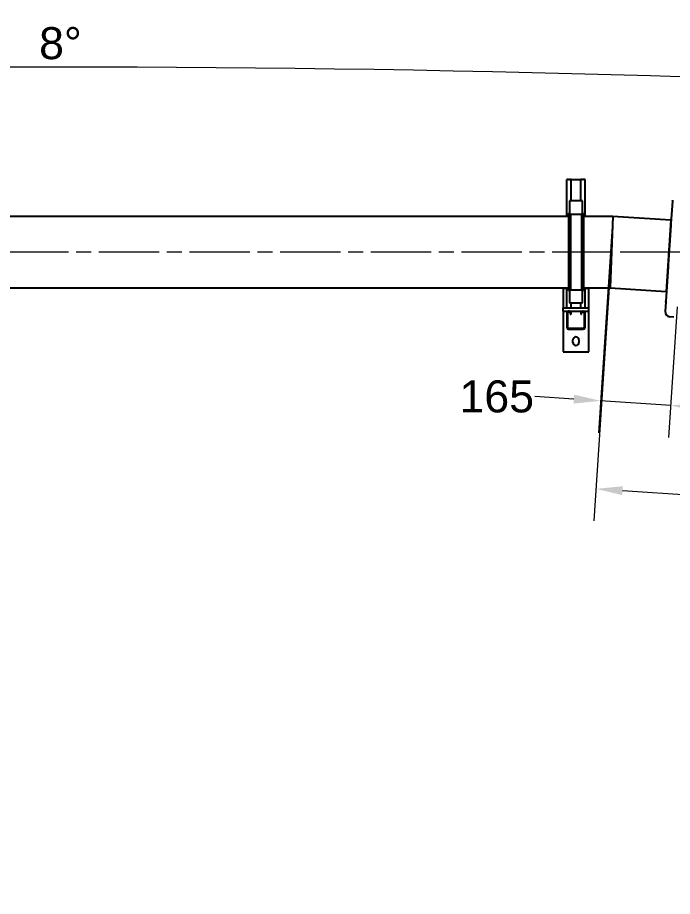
# Model space of a CAD drawing. Header units: millimetres. Extents: x 0 to 14850, y -38768 to 10500.
# Drawn here: x 3728 to 5263, y 5505 to 7564 of the extents above; entities that cross this region are included whole.
import ezdxf

# ---------------------------------------------------------------- set-up
doc = ezdxf.new("R2010")
doc.units = ezdxf.units.MM
doc.header["$LTSCALE"] = 25
doc.linetypes.add('CHAIN', pattern=[0.3543, 0.2362, -0.0295, 0.0591, -0.0295])
for name, color, linetype, lineweight in [('Centerline', 7, 'Continuous', 18), ('Dimension', 7, 'Continuous', 18), ('Visible', 7, 'Continuous', 25)]:
    doc.layers.add(name, color=color, linetype=linetype, lineweight=lineweight)
doc.styles.add('Title', font='arial.ttf')
doc.dimstyles.new('Default - Method 2b', dxfattribs={"dimscale": 25, "dimtxt": 3, "dimasz": 2.5, "dimexe": 3, "dimexo": 0.5, "dimgap": 0.7, "dimtad": 0, "dimtoh": 1, "dimdec": 1, "dimrnd": 1e-08, "dimtxsty": 'Title', "dimcen": 0.09, "dimdle": 10, "dimclrd": 256, "dimclre": 256, "dimclrt": 7, "dimadec": 0, "dimazin": 2, "dimtfac": 0.833333, "dimtdec": 1, "dimtmove": 0, "dimatfit": 3, "dimfxl": 1, "dimtolj": 1, "dimlwd": -1, "dimlwe": -1, "dimarcsym": 0})

# ---------------------------------------------------------------- blocks, each defined once
blk = doc.blocks.new('*D48')
at = {"layer": 'Defpoints', "color": 0, "transparency": 16777216}
for p in [(5120.4, 7014.7), (5132.9, 7014.7), (5651.1, 6979.9), (7343.1, 6917.7)]:
    blk.add_point(p, dxfattribs=at)
at = {"layer": 'Dimension', "transparency": 16777216}
for p, q in [((5145.4, 7014.7), (7420.2, 7014.7)), ((5663.6, 6979.1), (7415.3, 6864.3))]:
    blk.add_line(p, q, dxfattribs=at)
blk.add_arc((5120.4, 7014.7), 2224.8, 357.859, 358.3904, dxfattribs=at)
for points in [[(7333.9, 6952.4), (7354.7, 6952.1), (7345.2, 7014.7)], [(7354.1, 6931.1), (7333.3, 6932.1), (7340.4, 6869.2)]]:
    blk.add_solid(points, dxfattribs=at)
at = {"layer": 'Dimension', "color": 7, "transparency": 16777216, "insert": (7298.1, 6849.4), "char_height": 75, "attachment_point": 7, "style": 'Title'}
blk.add_mtext('\\A1;4°', dxfattribs=at)
blk = doc.blocks.new('*D49')
at = {"layer": 'Defpoints', "color": 0, "transparency": 16777216}
for p in [(4831.7, 7436.9), (822.5, 7008.3), (6810.5, 6798.7), (3823.4, -38768.2)]:
    blk.add_point(p, dxfattribs=at)
at = {"layer": 'Dimension', "transparency": 16777216}
for p, q in [((821.7, 7020.8), (795.3, 7423.8)), ((6811.3, 6811.2), (6851.4, 7423.8))]:
    blk.add_line(p, q, dxfattribs=at)
blk.add_arc((3823.4, -38768.2), 46216.1, 86.32687, 93.67315, dxfattribs=at)
for points in [[(863.2, 7342.6), (861.9, 7363.4), (800.2, 7349)], [(6784.8, 7363.4), (6783.5, 7342.6), (6846.5, 7349)]]:
    blk.add_solid(points, dxfattribs=at)
at = {"layer": 'Dimension', "color": 7, "transparency": 16777216, "insert": (3778.9, 7465.4), "char_height": 75, "attachment_point": 7, "style": 'Title'}
blk.add_mtext('\\A1;8°', dxfattribs=at)
blk = doc.blocks.new('*D52')
at = {"layer": 'Defpoints', "color": 0, "transparency": 16777216}
for p in [(5120.4, 7014.7), (6810.5, 6798.7), (5084, 6459.7)]:
    blk.add_point(p, dxfattribs=at)
at = {"layer": 'Dimension', "transparency": 16777216}
for p, q in [((5119.6, 7002.3), (5079.1, 6384.8)), ((6809.6, 6786.2), (6776, 6273.6)), ((5146.4, 6455.6), (5741.1, 6416.6)), ((6718.6, 6352.5), (5978.6, 6401))]:
    blk.add_line(p, q, dxfattribs=at)
for points in [[(5147.1, 6466), (5145.7, 6445.2), (5084, 6459.7)], [(6719.3, 6362.9), (6717.9, 6342.1), (6781, 6348.4)]]:
    blk.add_solid(points, dxfattribs=at)
at = {"layer": 'Dimension', "color": 7, "transparency": 16777216, "insert": (5758.6, 6370.5), "char_height": 75, "attachment_point": 7, "style": 'Title'}
blk.add_mtext('\\A1;1701', dxfattribs=at)
blk = doc.blocks.new('*D60')
at = {"layer": 'Defpoints', "color": 0, "transparency": 16777216}
for p in [(5123.2, 7098.9), (5275.2, 6898.4), (5094.8, 6666)]:
    blk.add_point(p, dxfattribs=at)
at = {"layer": 'Dimension', "transparency": 16777216}
for p, q in [((5122.4, 7086.4), (5089.9, 6591.2)), ((5274.4, 6885.9), (5254.4, 6580.4)), ((5032.4, 6670.1), (4940.8, 6676.1)), ((5259.3, 6655.2), (5094.8, 6666)), ((5321.6, 6651.1), (5384, 6647.1))]:
    blk.add_line(p, q, dxfattribs=at)
for points in [[(5033.1, 6680.5), (5031.7, 6659.7), (5094.8, 6666)], [(5322.3, 6661.5), (5320.9, 6640.7), (5259.3, 6655.2)]]:
    blk.add_solid(points, dxfattribs=at)
at = {"layer": 'Dimension', "color": 7, "transparency": 16777216, "insert": (4764.1, 6637.8), "char_height": 75, "attachment_point": 7, "style": 'Title'}
blk.add_mtext('\\A1;165', dxfattribs=at)

msp = doc.modelspace()

# ---------------------------------------------------------------- linework, layer by layer
at = {"layer": 'Centerline', "linetype": 'CHAIN', "ltscale": 23.990969}
msp.add_line((2856.23, 7014.73), (5182.91, 7014.73), dxfattribs=at)
at = {"layer": 'Visible'}
for p, q in [((5019.84, 7184.23), (5015.84, 7184.23)), ((5015.84, 7098.88), (5015.84, 7184.23)), ((5019.84, 7184.23), (5021.94, 7184.23)), ((5025.94, 7184.23), (5021.94, 7184.23)), ((5025.94, 7184.23), (5048.24, 7184.23)), ((5025.94, 7134.23), (5025.94, 7184.23)), ((5052.24, 7184.23), (5048.24, 7184.23)), ((5048.24, 7134.23), (5048.24, 7184.23)), ((5052.24, 7184.23), (5054.34, 7184.23)), ((5058.34, 7184.23), (5054.34, 7184.23)), ((5058.34, 7098.88), (5058.34, 7184.23)), ((5021.84, 7134.23), (5021.84, 7105.06)), ((5052.34, 7134.23), (5021.84, 7134.23)), ((5052.34, 7105.06), (5052.34, 7134.23)), ((5263.05, 7133.46), (5259.64, 7081.44)), ((5263.05, 7133.46), (5263.11, 7134.34)), ((5263.23, 7136.15), (5263.11, 7134.34)), ((5019.34, 7105.11), (5019.34, 6924.34)), ((5021.84, 7105.11), (5019.34, 7105.11)), ((5024.34, 7105.06), (5024.34, 6924.39)), ((5049.84, 7105.06), (5049.84, 6924.39)), ((5054.84, 7105.11), (5052.34, 7105.11)), ((5054.84, 7105.11), (5054.84, 6924.34)), ((3054.84, 7098.88), (5019.34, 7098.88)), ((5024.34, 7103.06), (5049.84, 7103.06)), ((5054.84, 7098.88), (5123.17, 7098.88)), ((5123.17, 7098.88), (5120.41, 7014.73)), ((5123.17, 7098.88), (5259.7, 7089.93)), ((5259.7, 7089.93), (5248.69, 6921.99)), ((5259.38, 7077.48), (5253.27, 6984.31)), ((5259.38, 7077.48), (5259.64, 7081.44)), ((5120.41, 7014.73), (5117.66, 6930.58)), ((5252.96, 6979.59), (5253.27, 6984.31)), ((5252.96, 6979.59), (5247.73, 6899.84)), ((3054.84, 6930.58), (5019.34, 6930.58)), ((5007.09, 6928.98), (5007.09, 6884.23)), ((5015.84, 6928.98), (5007.09, 6928.98)), ((5015.84, 6884.23), (5015.84, 6930.58)), ((5019.34, 6924.34), (5021.84, 6924.34)), ((5021.84, 6924.39), (5021.84, 6895.23)), ((5024.34, 6926.4), (5049.84, 6926.4)), ((5052.34, 6895.23), (5052.34, 6924.39)), ((5052.34, 6924.34), (5054.84, 6924.34)), ((5054.84, 6930.58), (5117.66, 6930.58)), ((5058.34, 6884.23), (5058.34, 6930.58)), ((5067.09, 6928.98), (5058.34, 6928.98)), ((5067.09, 6884.23), (5067.09, 6928.98)), ((5117.66, 6930.58), (5248.69, 6921.99)), ((5247.56, 6897.13), (5247.73, 6899.84)), ((5007.09, 6884.23), (5067.09, 6884.23)), ((5007.09, 6876.23), (5007.09, 6884.23)), ((5021.84, 6895.23), (5052.34, 6895.23)), ((5025.94, 6884.23), (5025.94, 6895.23)), ((5048.24, 6884.23), (5048.24, 6895.23)), ((5067.09, 6876.23), (5067.09, 6884.23)), ((5247.56, 6897.13), (5246.15, 6875.7)), ((5007.09, 6876.23), (5007.09, 6780.98)), ((5007.09, 6876.23), (5019.84, 6876.23)), ((5015.84, 6872.23), (5015.84, 6837.73)), ((5017.84, 6837.73), (5017.84, 6872.23)), ((5021.94, 6876.23), (5019.84, 6876.23)), ((5019.84, 6874.23), (5021.94, 6874.23)), ((5021.94, 6876.23), (5052.24, 6876.23)), ((5023.94, 6872.23), (5023.94, 6868.73)), ((5023.94, 6868.73), (5025.94, 6868.73)), ((5025.94, 6868.73), (5025.94, 6872.23)), ((5048.24, 6872.23), (5048.24, 6868.73)), ((5048.24, 6868.73), (5050.24, 6868.73)), ((5050.24, 6868.73), (5050.24, 6872.23)), ((5054.34, 6876.23), (5052.24, 6876.23)), ((5052.24, 6874.23), (5054.34, 6874.23)), ((5054.34, 6876.23), (5067.09, 6876.23)), ((5056.34, 6872.23), (5056.34, 6837.73)), ((5058.34, 6837.73), (5058.34, 6872.23)), ((5067.09, 6780.98), (5067.09, 6876.23)), ((5266.82, 6862.32), (5257.34, 6862.95)), ((5054.34, 6835.73), (5019.84, 6835.73)), ((5019.84, 6833.73), (5054.34, 6833.73)), ((5030.09, 6802.98), (5030.09, 6808.98)), ((5044.09, 6808.98), (5044.09, 6802.98)), ((5007.09, 6780.98), (5067.09, 6780.98))]:
    msp.add_line(p, q, dxfattribs=at)
for centre, radius, start, end in [((5019.84, 6872.23), 4, 90, 180), ((5019.84, 6872.23), 2, 90, 180), ((5021.94, 6872.23), 4, 0, 90), ((5021.94, 6872.23), 2, 0, 90), ((5052.24, 6872.23), 4, 90, 180), ((5052.24, 6872.23), 2, 90, 180), ((5054.34, 6872.23), 4, 0, 90), ((5054.34, 6872.23), 2, 0, 90), ((5258.13, 6874.92), 12, 176.24939, 266.24939), ((5019.84, 6837.73), 4, 180, 270), ((5019.84, 6837.73), 2, 180, 270), ((5054.34, 6837.73), 4, 270, 0), ((5054.34, 6837.73), 2, 270, 0), ((5037.09, 6808.98), 7, 0, 180), ((5037.09, 6802.98), 7, 180, 0)]:
    msp.add_arc(centre, radius, start, end, dxfattribs=at)
for points in [[(5263.11, 7134.34), (5263.11, 7134.35), (5263.11, 7134.35), (5263.11, 7134.29), (5263.1, 7134.13), (5263.07, 7133.74), (5263.06, 7133.61), (5263.05, 7133.46)], [(5259.64, 7081.44), (5259.63, 7081.23), (5259.61, 7081), (5259.55, 7080.08), (5259.5, 7079.32), (5259.43, 7078.18), (5259.4, 7077.83), (5259.38, 7077.48)], [(5253.27, 6984.31), (5253.25, 6983.99), (5253.23, 6983.67), (5253.15, 6982.43), (5253.09, 6981.53), (5253.01, 6980.29), (5252.99, 6979.94), (5252.96, 6979.59)], [(5247.73, 6899.84), (5247.72, 6899.6), (5247.71, 6899.38), (5247.65, 6898.55), (5247.62, 6898.02), (5247.58, 6897.42), (5247.57, 6897.27), (5247.56, 6897.13)]]:
    msp.add_open_spline(points, degree=3, knots=[-2.19527918, -2.19527918, -2.19527918, -2.19527918, -2.09934923, -2.09934923, -1.8229843, -1.8229843, -1.70977025, -1.70977025, -1.70977025, -1.70977025], dxfattribs=at)

# ---------------------------------------------------------------- dimensions: what is measured, and where the dimension line sits
at = {"layer": 'Dimension'}
for base, center, p1, p2, override, picture, middle in [((4831.73, 7436.95), (3823.37, -38768.17), (6810.47, 6798.71), (822.51, 7008.3), {"dimgap": 0.7, "dimtad": 3, "dimtih": 1, "dimadec": 0, "dimtol": 0, "dimlim": 0, "dimtp": 0, "dimtm": 0, "dimtdec": 0}, '*D49', (3823.36, 7447.95)), ((7343.09, 6917.67), (5120.41, 7014.73), (5651.09, 6979.94), (5132.91, 7014.73), {"dimgap": 0.7, "dimtad": 2, "dimtih": 1, "dimadec": 0, "dimtol": 0, "dimlim": 0, "dimtp": 0, "dimtm": 0, "dimtdec": 0}, '*D48', (7344.02, 6941.92))]:
    dim = msp.add_angular_dim_3p(base=base, center=center, p1=p1, p2=p2, dimstyle='Default - Method 2b', override=override, dxfattribs=at)
    dim.commit()
    dim.dimension.update_dxf_attribs({"geometry": picture, "text_midpoint": middle, "dimtype": 165})
for base, p1, p2, angle, override, picture, middle in [((5094.79, 6666.01), (5275.2, 6898.35), (5123.17, 7098.88), 356.24939, {"dimgap": 0.7, "dimtih": 1, "dimdec": 0, "dimtol": 0, "dimlim": 0, "dimtp": 0, "dimtm": 0, "dimtdec": 1, "dimtofl": 1, "dimatfit": 1}, '*D60', (4843.72, 6676.1)), ((5084.03, 6459.69), (6810.47, 6798.71), (5120.41, 7014.73), 176.24939, {"dimgap": 0.7, "dimtih": 1, "dimdec": 0, "dimtol": 0, "dimlim": 0, "dimtp": 0, "dimtm": 0, "dimtdec": 1, "dimtofl": 0, "dimatfit": 1}, '*D52', (5859.84, 6408.83))]:
    dim = msp.add_linear_dim(base=base, p1=p1, p2=p2, angle=angle, dimstyle='Default - Method 2b', override=override, dxfattribs=at)
    dim.commit()
    dim.dimension.update_dxf_attribs({"geometry": picture, "text_midpoint": middle, "dimtype": 160})

doc.saveas('drawing.dxf')
